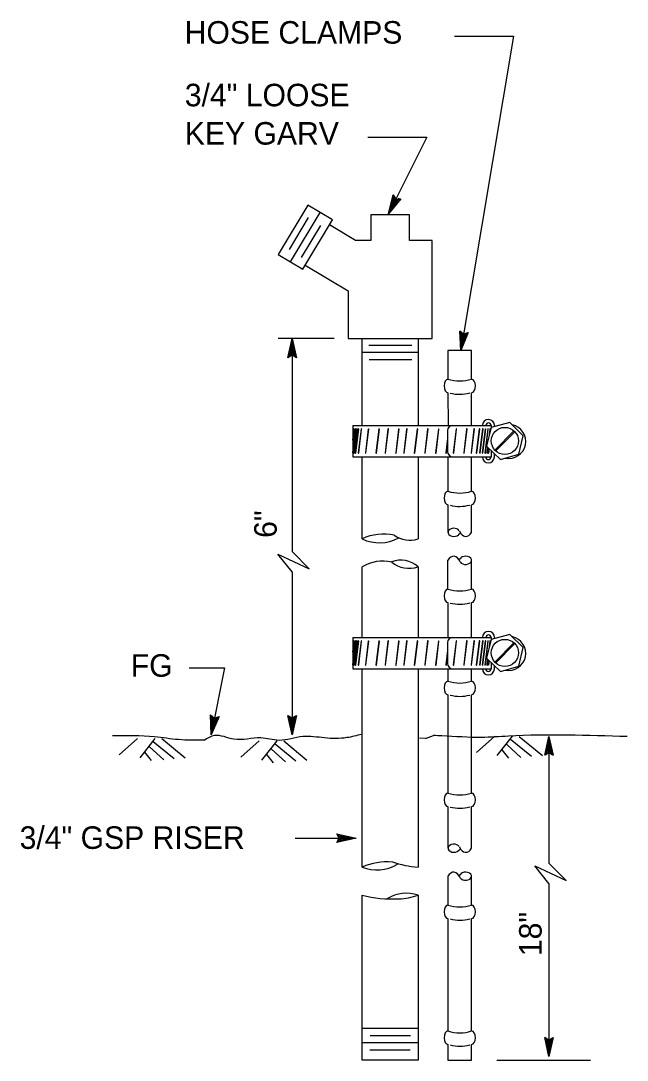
# Model space of a CAD drawing. Extents: x -893 to 867, y -474 to 712.
# Drawn here: x 368.6 to 556.9, y -163.9 to 158.9 of the extents above; entities that cross this region are included whole.
import ezdxf

# ---------------------------------------------------------------- set-up
doc = ezdxf.new("R2010")
doc.units = 0
for name, color, linetype in [('56 Stage 3 Anno', 7, 'Continuous'), ('57 Undefined', 7, 'Continuous'), ('59 Sndwall Anno', 7, 'Continuous'), ('60 Nongeo Data', 7, 'Continuous')]:
    doc.layers.add(name, color=color, linetype=linetype)

msp = doc.modelspace()

# ---------------------------------------------------------------- linework, layer by layer
at = {"layer": '56 Stage 3 Anno'}
for p, q in [((503.26, 154.12), (521.61, 154.12)), ((521.61, 154.12), (505.3, 56.54)), ((476.36, 122.79), (494.72, 122.79)), ((494.72, 122.79), (482.77, 98.98)), ((465.89, 60.28), (448.51, 60.28)), ((451.51, 54.28), (452.85, 60.28)), ((451.51, 54.28), (452.85, 60.28)), ((451.87, 54.5), (452.85, 58.9)), ((451.87, 54.5), (452.85, 58.9)), ((452.85, 60.28), (452.85, -5.92)), ((452.85, 60.28), (452.85, 60.28)), ((452.85, 60.28), (454.18, 54.28)), ((452.85, 60.28), (452.85, 60.28)), ((452.85, 60.28), (454.18, 54.28)), ((452.86, 58.89), (453.82, 54.51)), ((452.86, 58.89), (453.82, 54.51)), ((452.85, 55.08), (451.51, 54.28)), ((452.85, 55.08), (451.51, 54.28)), ((452.23, 54.73), (452.85, 57.52)), ((452.23, 54.73), (452.85, 57.52)), ((452.57, 54.91), (452.85, 56.13)), ((452.57, 54.91), (452.85, 56.13)), ((452.85, 57.52), (453.48, 54.69)), ((452.85, 57.52), (453.48, 54.69)), ((452.85, 56.13), (453.12, 54.93)), ((452.85, 56.13), (453.12, 54.93)), ((454.18, 54.28), (452.85, 55.08)), ((454.18, 54.28), (452.85, 55.08)), ((451.51, 54.28), (451.51, 54.28)), ((451.51, 54.28), (451.51, 54.28)), ((454.18, 54.28), (454.18, 54.28)), ((454.18, 54.28), (454.18, 54.28)), ((458.2, -11.3), (452.85, -5.92)), ((452.85, -12.2), (448.44, -6.74)), ((448.44, -6.74), (458.2, -11.3)), ((452.85, -12.2), (452.85, -62.82)), ((420.86, -42.01), (431.83, -42.01)), ((431.83, -42.01), (427.67, -62.82)), ((427.67, -62.82), (427.54, -56.68)), ((427.54, -56.68), (427.54, -56.68)), ((427.54, -56.68), (428.69, -57.72)), ((430.16, -57.2), (427.67, -62.82)), ((427.94, -61.46), (427.85, -56.98)), ((429.77, -57.34), (427.94, -61.47)), ((428.21, -60.11), (428.15, -57.22)), ((429.37, -57.5), (428.21, -60.11)), ((428.48, -58.76), (428.46, -57.52)), ((428.99, -57.61), (428.48, -58.76)), ((428.69, -57.72), (430.16, -57.2)), ((430.16, -57.2), (430.16, -57.2)), ((452.85, -62.82), (451.52, -56.82)), ((451.52, -56.82), (451.52, -56.82)), ((451.52, -56.82), (452.85, -57.62)), ((452.85, -61.43), (451.88, -57.06)), ((452.85, -60.06), (452.23, -57.24)), ((452.86, -58.68), (452.59, -57.47)), ((452.85, -57.62), (454.19, -56.82)), ((454.19, -56.82), (452.85, -62.82)), ((453.84, -57.04), (452.85, -61.44)), ((453.48, -57.27), (452.85, -60.06)), ((453.13, -57.45), (452.86, -58.68)), ((454.19, -56.82), (454.19, -56.82)), ((427.67, -62.82), (427.67, -62.82)), ((452.85, -62.82), (452.85, -62.82)), ((532.64, -63.32), (532.64, -102.71)), ((453.84, -94.98), (472.7, -94.98)), ((467.5, -94.98), (466.7, -93.64)), ((466.7, -93.64), (466.7, -93.64)), ((466.7, -93.64), (472.7, -94.98)), ((472.7, -94.98), (466.7, -96.31)), ((466.7, -96.31), (467.5, -94.98)), ((466.7, -96.31), (466.7, -96.31)), ((466.91, -94), (471.32, -94.98)), ((471.3, -94.98), (466.93, -95.95)), ((469.93, -94.98), (467.11, -95.6)), ((467.15, -94.36), (469.93, -94.98)), ((467.32, -94.7), (468.55, -94.98)), ((468.55, -94.98), (467.34, -95.25)), ((472.7, -94.98), (472.7, -94.98)), ((537.99, -108.09), (532.64, -102.71)), ((532.64, -108.99), (528.23, -103.53)), ((528.23, -103.53), (537.99, -108.09)), ((532.64, -108.99), (532.64, -162.78)), ((516.45, -163.92), (545.52, -163.92))]:
    msp.add_line(p, q, dxfattribs=at)
for points in [[(486.6, 103.66), (482.77, 98.98), (484.25, 104.84), (484.47, 104.5), (483.38, 100.2), (486.19, 103.63), (485.79, 103.6), (483.99, 101.41), (484.68, 104.15), (484.9, 103.81), (484.6, 102.62), (485.38, 103.57), (485.07, 103.55), (484.25, 104.84), (485.07, 103.55)], [(507.58, 62.15), (505.3, 56.54), (504.98, 62.58), (505.29, 62.32), (505.52, 57.89), (507.2, 62), (506.82, 61.85), (505.75, 59.22), (505.6, 62.05), (505.91, 61.79), (505.98, 60.56), (506.44, 61.7), (506.14, 61.59), (504.98, 62.58), (506.14, 61.59)], [(531.33, -69.22), (532.64, -63.32), (533.95, -69.22), (533.61, -69.01), (532.65, -64.69), (531.68, -69.01), (532.02, -68.8), (532.64, -66.04), (533.26, -68.8), (532.91, -68.59), (532.64, -67.4), (532.37, -68.6), (532.64, -68.43), (533.95, -69.22), (532.64, -68.43)], [(533.96, -156.88), (532.64, -162.78), (531.34, -156.88), (531.68, -157.09), (532.64, -161.41), (533.61, -157.09), (533.27, -157.29), (532.65, -160.06), (532.03, -157.3), (532.38, -157.51), (532.65, -158.7), (532.92, -157.5), (532.64, -157.66), (531.34, -156.88), (532.64, -157.66)]]:
    msp.add_lwpolyline(points, close=True, dxfattribs=at)
at = {"layer": '59 Sndwall Anno'}
for p, q in [((404.79, -63.97), (399.09, -69.05)), ((410.2, -64.01), (405.5, -69.99)), ((412.39, -64.04), (419.6, -69.97)), ((515.79, -63.26), (510.09, -68.33)), ((521.19, -63.3), (516.49, -69.28)), ((520.73, -64.19), (527.17, -69.5)), ((523.39, -63.32), (530.6, -69.25)), ((408.56, -66.56), (412.96, -70.57)), ((409.73, -64.91), (416.18, -70.21)), ((442.65, -64.69), (436.95, -69.76)), ((448.06, -64.73), (443.35, -70.71)), ((446.42, -67.27), (450.81, -71.28)), ((447.59, -65.62), (454.04, -70.93)), ((450.25, -64.75), (457.46, -70.68)), ((517.99, -67.56), (520.05, -70.09)), ((519.55, -65.85), (523.95, -69.85)), ((406.99, -68.28), (409.06, -70.81)), ((444.85, -68.99), (446.92, -71.52))]:
    msp.add_line(p, q, dxfattribs=at)
at = {"layer": '60 Nongeo Data'}
for p, q in [((457.71, 101.69), (448.51, 86.35)), ((465.38, 97.09), (457.71, 101.69)), ((452.01, 87.85), (457.99, 97.82)), ((452.34, 84.05), (461.54, 99.39)), ((456.18, 81.75), (465.38, 97.09)), ((489.27, 98.7), (477.27, 98.7)), ((477.27, 98.7), (477.27, 90.7)), ((489.27, 90.7), (489.27, 98.7)), ((455.74, 85.37), (461.76, 95.4)), ((472.57, 90.7), (464.47, 95.56)), ((477.27, 90.7), (472.57, 90.7)), ((496.31, 90.7), (489.27, 90.7)), ((496.31, 60.28), (496.31, 90.7)), ((448.51, 86.35), (456.18, 81.75)), ((456.95, 83.03), (470.24, 75.06)), ((470.24, 75.06), (470.24, 60.28)), ((470.24, 60.28), (496.31, 60.28)), ((474.58, 60.28), (491.97, 60.28)), ((474.58, 33.27), (474.58, 60.28)), ((476.69, 58.19), (490, 58.19)), ((491.97, 60.28), (491.97, 33.27)), ((474.66, 55.96), (492.03, 55.96)), ((508.6, 56.54), (501.26, 56.54)), ((501.26, 56.54), (501.26, 47.64)), ((508.6, 47.64), (508.6, 56.54)), ((476.77, 53.72), (490, 53.72)), ((501.26, 43.42), (501.28, 33.48)), ((501.26, 43.42), (501.26, 43.42)), ((508.62, 33.48), (508.6, 43.42)), ((471.68, 33.27), (471.68, 23.49)), ((471.68, 33.27), (514.66, 33.27)), ((514.7, 32.6), (513.19, 26.79)), ((514.66, 33.27), (514.66, 32.43)), ((520.49, 34.2), (514.7, 32.6)), ((515.71, 33.19), (515.71, 32.88)), ((524.66, 30.07), (520.49, 34.2)), ((471.93, 32.12), (471.68, 30.12)), ((472.4, 32.12), (471.68, 26.15)), ((471.68, 28.67), (472.09, 32.1)), ((471.68, 24.71), (472.57, 32.1)), ((472.89, 32.1), (472, 24.71)), ((472.17, 24.69), (473.06, 32.08)), ((473.36, 32.1), (472.48, 24.71)), ((472.65, 24.69), (473.53, 32.08)), ((474.27, 32.1), (473.38, 24.71)), ((473.55, 24.69), (474.43, 32.08)), ((476.49, 32.09), (475.61, 24.71)), ((475.78, 24.69), (476.66, 32.08)), ((479.78, 32.08), (478.89, 24.69)), ((479.06, 24.67), (479.95, 32.06)), ((482.62, 32.09), (481.73, 24.71)), ((481.9, 24.69), (482.79, 32.08)), ((485.9, 32.08), (485.02, 24.69)), ((485.19, 24.67), (486.07, 32.06)), ((488.4, 32.09), (487.52, 24.71)), ((487.69, 24.69), (488.57, 32.08)), ((491.69, 32.08), (490.81, 24.69)), ((490.98, 24.67), (491.86, 32.06)), ((494.92, 32.11), (494.04, 24.72)), ((494.21, 24.7), (495.09, 32.09)), ((498.28, 32.08), (497.4, 24.69)), ((497.57, 24.67), (498.45, 32.06)), ((501.14, 29.23), (500.61, 24.74)), ((501.14, 31.64), (501.14, 25.12)), ((503.77, 32.13), (502.89, 24.74)), ((503.06, 24.72), (503.94, 32.11)), ((507.04, 32.13), (506.16, 24.74)), ((506.33, 24.72), (507.21, 32.11)), ((509.32, 32.12), (508.44, 24.73)), ((508.61, 24.71), (509.49, 32.1)), ((510.96, 32.11), (510.07, 24.72)), ((510.24, 24.71), (511.13, 32.09)), ((512, 32.13), (511.11, 24.74)), ((511.28, 24.72), (512.16, 32.11)), ((512.83, 32.1), (511.94, 24.71)), ((512.11, 24.69), (513, 32.08)), ((513.62, 32.15), (512.74, 24.76)), ((512.91, 24.74), (513.79, 32.13)), ((514.23, 32.13), (513.93, 29.62)), ((514.24, 30.85), (514.39, 32.11)), ((521.76, 31.56), (515.84, 25.58)), ((522.01, 31.31), (516.09, 25.34)), ((523.27, 24.31), (524.66, 30.07)), ((500.78, 24.72), (501.14, 27.78)), ((513.19, 26.79), (517.59, 22.63)), ((513.55, 26.46), (513.34, 24.74)), ((513.51, 24.72), (513.7, 26.31)), ((513.97, 26.05), (513.81, 24.76)), ((513.98, 24.74), (514.12, 25.91)), ((471.68, 23.49), (514.66, 23.49)), ((474.58, -1.98), (474.58, 23.49)), ((491.97, 23.49), (491.97, -1.98)), ((501.26, 23.59), (501.26, 12.81)), ((508.6, 12.81), (508.6, 23.59)), ((511.95, 23.49), (511.95, 23.49)), ((514.66, 25.41), (514.66, 23.49)), ((515.68, 23.49), (515.68, 24.44)), ((517.59, 22.63), (523.27, 24.31)), ((501.26, 8.6), (501.26, 8.6)), ((501.26, 8.6), (501.26, 0.04)), ((508.6, 0.04), (508.6, 8.6)), ((505.19, -0.18), (504.53, -0.75)), ((501.26, -17.56), (501.26, -8.65)), ((504.68, -8.42), (505.33, -7.85)), ((508.6, -17.56), (508.6, -8.65)), ((474.58, -32.6), (474.58, -10.67)), ((491.97, -10.67), (491.97, -32.6)), ((501.26, -21.79), (501.26, -32.6)), ((508.6, -32.6), (508.6, -21.79)), ((520.49, -31.64), (514.7, -33.24)), ((524.66, -35.77), (520.49, -31.64)), ((471.68, -32.57), (471.68, -42.35)), ((471.68, -32.57), (514.66, -32.57)), ((471.93, -33.72), (471.68, -35.72)), ((472.4, -33.72), (471.68, -39.69)), ((471.68, -37.17), (472.09, -33.74)), ((471.68, -41.13), (472.57, -33.74)), ((472.89, -33.74), (472, -41.13)), ((472.17, -41.15), (473.06, -33.76)), ((473.36, -33.74), (472.48, -41.13)), ((472.65, -41.15), (473.53, -33.76)), ((474.27, -33.74), (473.38, -41.13)), ((473.55, -41.15), (474.43, -33.76)), ((476.49, -33.75), (475.61, -41.14)), ((475.78, -41.15), (476.66, -33.77)), ((479.78, -33.77), (478.89, -41.15)), ((479.06, -41.17), (479.95, -33.79)), ((482.62, -33.75), (481.73, -41.14)), ((481.9, -41.15), (482.79, -33.77)), ((485.9, -33.77), (485.02, -41.15)), ((485.19, -41.17), (486.07, -33.79)), ((488.4, -33.75), (487.52, -41.14)), ((487.69, -41.15), (488.57, -33.77)), ((491.69, -33.77), (490.81, -41.15)), ((490.98, -41.17), (491.86, -33.79)), ((494.92, -33.73), (494.04, -41.12)), ((494.21, -41.14), (495.09, -33.75)), ((498.28, -33.77), (497.4, -41.15)), ((497.57, -41.17), (498.45, -33.79)), ((501.14, -34.2), (501.14, -40.72)), ((503.77, -33.71), (502.89, -41.1)), ((503.06, -41.12), (503.94, -33.73)), ((507.04, -33.71), (506.16, -41.1)), ((506.33, -41.12), (507.21, -33.73)), ((509.32, -33.72), (508.44, -41.11)), ((508.61, -41.13), (509.49, -33.74)), ((510.96, -33.73), (510.07, -41.12)), ((510.24, -41.14), (511.13, -33.75)), ((512, -33.71), (511.11, -41.1)), ((511.28, -41.12), (512.16, -33.73)), ((512.83, -33.74), (511.94, -41.13)), ((512.11, -41.15), (513, -33.76)), ((513.62, -33.69), (512.74, -41.08)), ((512.91, -41.1), (513.79, -33.71)), ((514.7, -33.24), (513.19, -39.05)), ((514.23, -33.71), (513.93, -36.22)), ((514.24, -34.99), (514.39, -33.73)), ((514.66, -32.57), (514.66, -33.41)), ((515.71, -32.65), (515.71, -32.96)), ((521.76, -34.28), (515.84, -40.26)), ((522.01, -34.53), (516.09, -40.5)), ((501.14, -36.61), (500.61, -41.1)), ((500.78, -41.12), (501.14, -38.06)), ((523.27, -41.53), (524.66, -35.77)), ((513.19, -39.05), (517.59, -43.21)), ((513.55, -39.38), (513.34, -41.1)), ((513.51, -41.12), (513.7, -39.53)), ((513.97, -39.79), (513.81, -41.08)), ((513.98, -41.1), (514.12, -39.93)), ((514.66, -40.43), (514.66, -42.35)), ((515.68, -42.35), (515.68, -41.4)), ((517.59, -43.21), (523.27, -41.53)), ((471.68, -42.35), (514.66, -42.35)), ((474.58, -103.94), (474.58, -42.3)), ((491.97, -42.3), (491.97, -103.94)), ((501.26, -42.3), (501.26, -46.18)), ((508.6, -46.18), (508.6, -42.3)), ((511.95, -42.35), (511.95, -42.35)), ((501.26, -50.4), (501.26, -50.4)), ((501.26, -50.4), (501.26, -80.94)), ((508.6, -80.93), (508.6, -50.4)), ((494.32, -63.99), (492.43, -63.94)), ((494.32, -63.99), (496.76, -63.06)), ((501.26, -85.15), (501.26, -98.08)), ((501.26, -85.16), (501.26, -85.16)), ((508.6, -98.08), (508.6, -85.15)), ((505.19, -98.31), (504.53, -98.87)), ((504.68, -106.54), (505.33, -105.98)), ((501.26, -106.77), (501.26, -115.72)), ((508.6, -115.71), (508.6, -106.77)), ((474.58, -163.92), (474.58, -112.63)), ((491.97, -112.63), (491.97, -163.92)), ((501.26, -119.93), (501.26, -154.83)), ((501.26, -119.94), (501.26, -119.94)), ((508.6, -154.81), (508.6, -119.93)), ((474.6, -153.96), (491.97, -153.96)), ((477.12, -156.2), (489.66, -156.2)), ((474.6, -158.44), (491.97, -158.44)), ((477.02, -160.67), (489.51, -160.67)), ((501.26, -159.04), (501.26, -163.92)), ((501.26, -159.05), (501.26, -159.05)), ((508.6, -163.92), (508.6, -159.04)), ((491.97, -163.92), (474.58, -163.92)), ((501.26, -163.92), (508.6, -163.92))]:
    msp.add_line(p, q, dxfattribs=at)
for centre in [(518.94, 28.44), (518.94, -37.4)]:
    msp.add_circle(centre, 4.21, dxfattribs=at)
for centre, radius, start, end in [((502.77, 31.64), 1.63, 90, 180), ((513.85, 33.23), 1.87, 358.7897, 178.698), ((513.85, 33.23), 0.805, 3.0128, 176.9872), ((513.85, 33.23), 0.805, 358.7897, 0.232), ((520.11, 28.3), 5.31, 259.1861, 77.6494), ((472.01, 32.11), 0.0853, 353.4181, 173.6598), ((472.48, 32.11), 0.0853, 353.4181, 173.6598), ((472.97, 32.09), 0.0853, 353.4181, 173.6598), ((473.44, 32.09), 0.0853, 353.4181, 173.6598), ((474.35, 32.09), 0.0853, 353.4181, 173.6598), ((476.58, 32.08), 0.0853, 353.4181, 173.6598), ((479.86, 32.07), 0.0853, 353.4181, 173.6598), ((482.7, 32.08), 0.0853, 353.4181, 173.6598), ((485.99, 32.07), 0.0853, 353.4181, 173.6598), ((488.49, 32.08), 0.0853, 353.4181, 173.6598), ((491.77, 32.07), 0.0853, 353.4181, 173.6598), ((495, 32.1), 0.0853, 353.4181, 173.6598), ((498.36, 32.07), 0.0853, 353.4181, 173.6598), ((503.86, 32.12), 0.0853, 353.4181, 173.6598), ((507.13, 32.12), 0.0853, 353.4181, 173.6598), ((509.4, 32.11), 0.0853, 353.4181, 173.6598), ((511.04, 32.1), 0.0853, 353.4181, 173.6598), ((512.08, 32.12), 0.0853, 353.4181, 173.6598), ((512.91, 32.09), 0.0853, 353.4181, 173.6598), ((513.71, 32.14), 0.0853, 353.4181, 173.6598), ((514.31, 32.12), 0.0853, 353.4181, 173.6598), ((472.09, 24.7), 0.0853, 173.4181, 353.4181), ((472.56, 24.7), 0.0853, 173.4181, 353.4181), ((473.47, 24.7), 0.0853, 173.4181, 353.4181), ((475.69, 24.7), 0.0853, 173.4181, 353.4181), ((478.98, 24.68), 0.0853, 173.4181, 353.4181), ((481.82, 24.7), 0.0853, 173.4181, 353.4181), ((485.1, 24.68), 0.0853, 173.4181, 353.4181), ((487.6, 24.7), 0.0853, 173.4181, 353.4181), ((490.89, 24.68), 0.0853, 173.4181, 353.4181), ((494.12, 24.71), 0.0853, 173.4181, 353.4181), ((497.48, 24.68), 0.0853, 173.4181, 353.4181), ((500.69, 24.73), 0.0853, 173.4181, 353.4181), ((502.77, 25.12), 1.63, 180, 270), ((502.97, 24.73), 0.0853, 173.4181, 353.4181), ((506.24, 24.73), 0.0853, 173.4181, 353.4181), ((508.52, 24.72), 0.0853, 173.4181, 353.4181), ((510.16, 24.72), 0.0853, 173.4181, 353.4181), ((511.2, 24.73), 0.0853, 173.4181, 353.4181), ((512.03, 24.7), 0.0853, 173.4181, 353.4181), ((513.81, 23.49), 1.86, 180, 0), ((512.82, 24.75), 0.0853, 173.4181, 353.4181), ((513.81, 23.49), 0.844, 180, 0), ((513.43, 24.73), 0.0853, 173.4181, 353.4181), ((513.9, 24.75), 0.0853, 173.4181, 353.4181), ((481.28, -16.24), 15.75, 77.9735, 115.1732), ((479.99, 9.26), 12.47, 244.2879, 298.7079), ((489.4, 5.91), 8.3, 234.3358, 287.993), ((481.08, -21.6), 12.72, 77.7395, 120.7477), ((486.59, -16.54), 7.96, 47.4746, 110.9113), ((489.2, -2.68), 8.46, 230.1679, 289.0871), ((513.85, -32.61), 1.87, 358.7897, 178.698), ((513.85, -32.61), 0.805, 3.0128, 176.9872), ((472.01, -33.73), 0.0853, 353.4181, 173.6598), ((472.48, -33.73), 0.0853, 353.4181, 173.6598), ((472.97, -33.75), 0.0853, 353.4181, 173.6598), ((473.44, -33.75), 0.0853, 353.4181, 173.6598), ((474.35, -33.75), 0.0853, 353.4181, 173.6598), ((476.58, -33.76), 0.0853, 353.4181, 173.6598), ((479.86, -33.78), 0.0853, 353.4181, 173.6598), ((482.7, -33.76), 0.0853, 353.4181, 173.6598), ((485.99, -33.78), 0.0853, 353.4181, 173.6598), ((488.49, -33.76), 0.0853, 353.4181, 173.6598), ((491.77, -33.78), 0.0853, 353.4181, 173.6598), ((495, -33.74), 0.0853, 353.4181, 173.6598), ((498.36, -33.78), 0.0853, 353.4181, 173.6598), ((502.77, -34.2), 1.63, 90, 180), ((503.86, -33.72), 0.0853, 353.4181, 173.6598), ((507.13, -33.72), 0.0853, 353.4181, 173.6598), ((509.4, -33.73), 0.0853, 353.4181, 173.6598), ((511.04, -33.74), 0.0853, 353.4181, 173.6598), ((512.08, -33.72), 0.0853, 353.4181, 173.6598), ((512.91, -33.75), 0.0853, 353.4181, 173.6598), ((513.71, -33.7), 0.0853, 353.4181, 173.6598), ((514.31, -33.72), 0.0853, 353.4181, 173.6598), ((513.85, -32.61), 0.805, 358.7897, 0.232), ((520.11, -37.54), 5.31, 259.1861, 77.6494), ((472.09, -41.14), 0.0853, 173.4181, 353.4181), ((472.56, -41.14), 0.0853, 173.4181, 353.4181), ((473.47, -41.14), 0.0853, 173.4181, 353.4181), ((475.69, -41.14), 0.0853, 173.4181, 353.4181), ((478.98, -41.16), 0.0853, 173.4181, 353.4181), ((481.82, -41.14), 0.0853, 173.4181, 353.4181), ((485.1, -41.16), 0.0853, 173.4181, 353.4181), ((487.6, -41.14), 0.0853, 173.4181, 353.4181), ((490.89, -41.16), 0.0853, 173.4181, 353.4181), ((494.12, -41.13), 0.0853, 173.4181, 353.4181), ((497.48, -41.16), 0.0853, 173.4181, 353.4181), ((500.69, -41.11), 0.0853, 173.4181, 353.4181), ((502.77, -40.72), 1.63, 180, 270), ((502.97, -41.11), 0.0853, 173.4181, 353.4181), ((506.24, -41.11), 0.0853, 173.4181, 353.4181), ((508.52, -41.12), 0.0853, 173.4181, 353.4181), ((510.16, -41.13), 0.0853, 173.4181, 353.4181), ((511.2, -41.11), 0.0853, 173.4181, 353.4181), ((512.03, -41.14), 0.0853, 173.4181, 353.4181), ((512.82, -41.09), 0.0853, 173.4181, 353.4181), ((513.43, -41.11), 0.0853, 173.4181, 353.4181), ((513.9, -41.09), 0.0853, 173.4181, 353.4181), ((513.81, -42.35), 1.86, 180, 0), ((513.81, -42.35), 0.844, 180, 0), ((482.48, -122.13), 19.83, 85.6025, 113.465), ((479.19, -92.43), 12.39, 248.1554, 300.9191), ((494.2, -71.8), 32.21, 251.5313, 266.0176), ((483.84, -78.29), 35.56, 254.9135, 273.4639), ((488.4, -123.67), 11.6, 72.1029, 120.9427), ((485.47, -95.14), 18.65, 271.588, 290.3826)]:
    msp.add_arc(centre, radius, start, end, dxfattribs=at)
for centre, major_axis, ratio, start_param, end_param in [((501.28, 45.53), (0, 2.11), 0.5625, 0.014432, 3.126637), ((504.93, 84.35), (0, -37.29), 0.5625, 6.107463, 6.458909), ((508.58, 45.53), (0, -2.11), 0.5625, 0.014432, 3.126637), ((504.93, 80.21), (0, -37.29), 0.5625, 6.13966, 6.431088), ((501.28, 10.7), (0, 2.11), 0.5625, 0.014432, 3.126637), ((504.93, 49.53), (0, -37.29), 0.5625, 6.107463, 6.458909), ((508.58, 10.7), (0, -2.11), 0.5625, 0.014432, 3.126637), ((504.93, 45.39), (0, -37.29), 0.5625, 6.13966, 6.431088), ((503.1, 0.04), (-1.83, 0), 0.691996, 3.539799, 8.787226), ((506.82, 3.33), (0, -4.56), 0.5625, 5.389018, 7.048066), ((503.04, -11.94), (0, 4.56), 0.5625, 5.389018, 7.048066), ((506.76, -8.65), (1.83, 0), 0.691996, 3.539799, 8.787226), ((501.28, -19.67), (0, 2.11), 0.5625, 0.014432, 3.126637), ((504.93, 19.14), (0, -37.29), 0.5625, 6.107463, 6.458909), ((508.58, -19.68), (0, -2.11), 0.5625, 0.014432, 3.126637), ((504.93, 15), (0, -37.29), 0.5625, 6.13966, 6.431088), ((501.28, -48.29), (0, 2.11), 0.5625, 0.014432, 3.126637), ((504.93, -9.47), (0, -37.29), 0.5625, 6.107463, 6.458909), ((508.58, -48.29), (0, -2.11), 0.5625, 0.014432, 3.126637), ((504.93, -13.61), (0, -37.29), 0.5625, 6.13966, 6.431088), ((501.28, -83.05), (0, 2.11), 0.5625, 0.014432, 3.126637), ((504.93, -44.23), (0, -37.29), 0.5625, 6.107463, 6.458909), ((508.58, -83.05), (0, -2.11), 0.5625, 0.014432, 3.126637), ((504.93, -48.37), (0, -37.29), 0.5625, 6.13966, 6.431088), ((503.1, -98.08), (-1.83, 0), 0.691996, 3.539799, 8.787226), ((506.82, -94.79), (0, -4.56), 0.5625, 5.389018, 7.048066), ((503.04, -110.06), (0, 4.56), 0.5625, 5.389018, 7.048066), ((506.76, -106.77), (1.83, 0), 0.691996, 3.539799, 8.787226), ((501.28, -117.83), (0, 2.11), 0.5625, 0.014432, 3.126637), ((504.93, -79.01), (0, -37.29), 0.5625, 6.107463, 6.458909), ((508.58, -117.83), (0, -2.11), 0.5625, 0.014432, 3.126637), ((504.93, -83.15), (0, -37.29), 0.5625, 6.13966, 6.431088), ((501.28, -156.94), (0, 2.11), 0.5625, 0.014432, 3.126637), ((504.93, -118.12), (0, -37.29), 0.5625, 6.107463, 6.458909), ((508.58, -156.94), (0, -2.11), 0.5625, 0.014432, 3.126637), ((504.93, -122.26), (0, -37.29), 0.5625, 6.13966, 6.431088)]:
    msp.add_ellipse(centre, major_axis=major_axis, ratio=ratio, start_param=start_param, end_param=end_param, dxfattribs=at)
for points in [[(425.54, -64.56), (417.56, -64.35), (410.14, -63.5), (397.07, -63.19)], [(474.43, -62.7), (469.87, -63.73), (462.96, -63.82), (456.14, -63.39), (448.82, -64.57), (443.11, -63.83), (434.74, -64.23), (428.78, -63.08), (425.43, -64.63)], [(556.95, -63.41), (520.05, -63.27), (511.68, -63.66), (499.41, -63.18), (496.76, -63.06)]]:
    msp.add_spline(points, degree=3, dxfattribs=at)

# ---------------------------------------------------------------- texts
at = {"layer": '57 Undefined'}
for s, p in [('HOSE CLAMPS', (419.47, 151.84)), ('3/4" LOOSE', (419.52, 132.38)), ('KEY GARV', (419.52, 120.48)), ('FG', (402.72, -44.81)), ('3/4" GSP RISER', (368.21, -98.28))]:
    msp.add_text(s, height=7, dxfattribs=at).set_placement(p)
for s, p in [('6"', (448.07, -1.67)), ('18"', (530.36, -131.59))]:
    msp.add_text(s, height=7, rotation=90, dxfattribs=at).set_placement(p)

doc.saveas('drawing.dxf')
